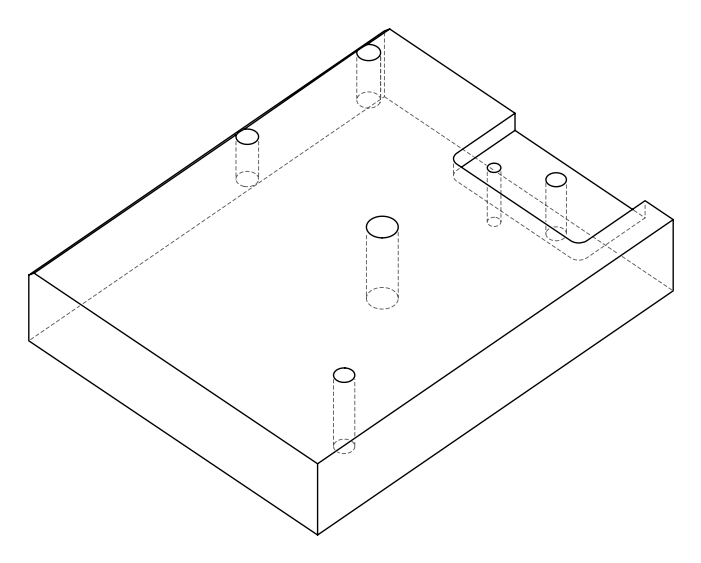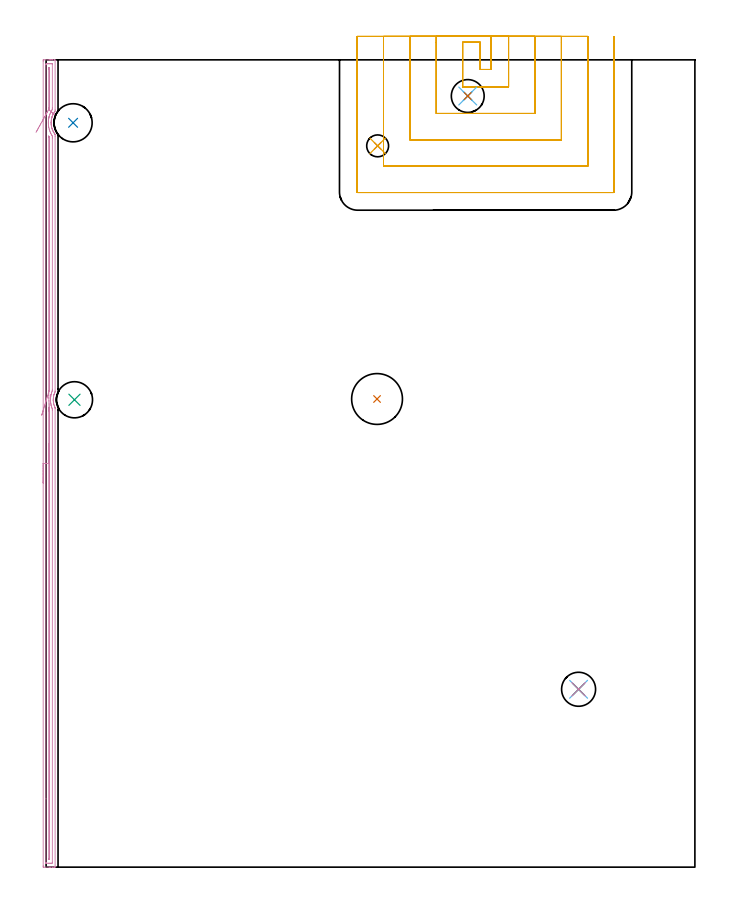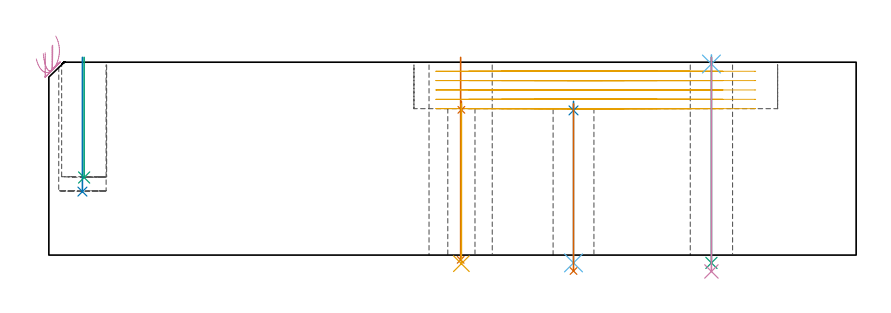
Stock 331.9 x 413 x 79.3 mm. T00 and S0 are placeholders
(PLAN: 13 operations, 10 tool changes, 28.7 min)
(1 INDEXABLE_INSERT_DRILL_THROUGH_HOLE_FROM_SOLID | STEP1HOLE | NXT0302_023 | 0.33 min | 42057 mm3)
(2 INDEXABLE_INSERT_DRILL_BLIND_HOLE_FROM_SOLID | STEP1POCKET | NXT0302_010 | 0.22 min | 15797 mm3)
(3 INDEXABLE_INSERT_DRILL_BLIND_HOLE_FROM_SOLID_1 | STEP1POCKET_1 | NXT0302_008 | 0.2 min | 12662 mm3)
(4 AREA_MILL | FG_CHAMFER_SURFACE | UGT0205_001 | 10.19 min | 7670 mm3)
(5 MILL_SLOT | SLOT_PARTIAL_RECTANGULAR | UGT0201_100 | Follow Part, ap 4.5, ae 75% | 16.11 min | 218904 mm3)
(6 SPOT_DRILL | STEP1HOLE_1 | NXT0321_9005460120000 | 0.03 min | 19 mm3)
(7 SPOT_DRILL_1 | STEP1HOLE_2 | NXT0321_9005460120000 | 0.03 min | 9 mm3)
(8 SPOT_DRILL_2 | STEP1HOLE_3 | NXT0321_9005460120000 | 0.04 min | 5 mm3)
(9 DRILL_THROUGH_HOLE_INTO_CENTER | STEP1HOLE_1 | NXT0301_065 | 0.34 min | 5464 mm3)
(10 DRILL_TO_ENLARGE_THROUGH_HOLE | STEP1HOLE_1 | UGT0301_245 | 0.35 min | 13348 mm3)
(11 DRILL_THROUGH_HOLE_INTO_CENTER_1 | STEP1HOLE_2 | NXT0301_083 | 0.27 min | 5917 mm3)
(12 DRILL_THROUGH_HOLE_INTO_CENTER_2 | STEP1HOLE_3 | NXT0301_065 | 0.27 min | 4161 mm3)
(13 DRILL_TO_ENLARGE_THROUGH_HOLE_1 | STEP1HOLE_3 | UGT0301_291 | 0.28 min | 9164 mm3)
(TOOL NXT0302_023 | Index. Insert Drill 26mm [880-D2600L32-05] | D26 PA176 FL130 Z2)
(TOOL NXT0302_010 | Index. Insert Drill 19.5mm [880-D1950L25-05] | D19.5 PA176 FL98 Z2)
(TOOL NXT0302_008 | Index. Insert Drill 18.5mm [880-D1850L25-05] | D18.5 PA176 FL93 Z2)
(TOOL UGT0205_001 | Chamfer Mill 20 x 3 x 45 deg. | D20 FL50 Z2)
(TOOL UGT0201_100 | End Mill 18 mm | D18 FL22 Z2)
(TOOL NXT0321_9005460120000 | NC Spot Drill, 142deg, 12mm, Carbide, Uncoated | D12 PA142 FL30 Z2)
(TOOL NXT0301_065 | Carbide Drill 9.4mm [860.1-0940-075A1-MM 2214] | D9.4 PA140 FL98 Z2)
(TOOL UGT0301_245 | Twist Drill 17.4 mm | D17.4 PA118 FL130 Z2)
(TOOL NXT0301_083 | Carbide Drill 11.2mm [860.1-1120-056A1-MM 2214] | D11.2 PA140 FL72 Z2)
(TOOL UGT0301_291 | Twist Drill 16.8 mm | D16.8 PA118 FL125 Z2)
(OP 1 INDEXABLE_INSERT_DRILL_THROUGH_HOLE_FROM_SOLID)
G17 G21 G94 G90
T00 M6
G54
G17 G0 G90 X169.3 Y239.5 S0 M3
G43 Z89.3 H1
G94 G81 G98 Z-1.954 F250. R81.3
G80
M5
M2
(OP 2 INDEXABLE_INSERT_DRILL_BLIND_HOLE_FROM_SOLID)
G17 G21 G94 G90
T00 M6
G54
G17 G0 G90 X13.8 Y380.8 S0 M3
G43 Z89.3 H1
G94 G81 G98 Z26.1 F250. R81.3
G80
M5
M2
(OP 3 INDEXABLE_INSERT_DRILL_BLIND_HOLE_FROM_SOLID_1)
G17 G21 G94 G90
T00 M6
G54
G17 G0 G90 X14.5 Y239.1 S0 M3
G43 Z89.3 H1
G94 G81 G98 Z31.9 F250. R81.3
G80
M5
M2
(OP 4 AREA_MILL)
G17 G21 G94 G90
T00 M6
G54
G17 G0 G90 X-1.5 Y196.5 S1061 M3
G43 Z89.3 H0
Z83.2
G94 G1 Y196.538 Z82.328 F250.
Y196.652 Z81.463
Y196.841 Z80.612
Y197.103 Z79.78
Y197.437 Z78.974
Y197.84 Z78.2
Y198.308 Z77.464
Y198.84 Z76.772
Y199.429 Z76.129
Y200.072 Z75.54
Y200.764 Z75.008
Y201.5 Z74.54
Y202.274 Z74.137
Y203.08 Z73.803
Y203.912 Z73.541
Y204.764 Z73.352
Y205.628 Z73.238
Y206.5 Z73.2
X-1.499 Y412.384 Z73.201
X-1.496 Y412.801 Z73.202
X-1.492 Y412.99 Z73.205
X-1.086 Y413. Z73.61
X1.55 Z76.244
X2.095 Z76.792
X2.429 Z77.125
X2.974 Z77.67
X3.308 Z78.002
X4.287 Z78.986
X4.594 Y412.99 Z79.293
X4.6 Y412.83 Z79.3
Y387.374
Y386.785 Z79.285
X4.502 Y386.647 Z79.197
X4.324 Y386.399 Z79.021
X3.924 Y385.783 Z78.621
X3.813 Y385.588 Z78.51
X3.766 Y385.506 Z78.464
X3.539 Y385.062 Z78.238
X3.516 Y385.012 Z78.215
X3.371 Y384.695 Z78.066
X3.332 Y384.613 Z78.03
X3.308 Y384.552 Z78.006
X3.223 Y384.343 Z77.922
X3.187 Y384.248 Z77.883
X3.141 Y384.124 Z77.838
X3.051 Y383.877 Z77.749
X3.015 Y383.761 Z77.713
X3.002 Y383.72 Z77.7
X2.901 Y383.355 Z77.597
X2.878 Y383.275 Z77.576
X2.806 Y382.976 Z77.505
X2.771 Y382.827 Z77.47
X2.722 Y382.562 Z77.419
X2.688 Y382.382 Z77.385
X2.637 Y382.015 Z77.332
X2.625 Y381.935 Z77.321
X2.582 Y381.488 Z77.28
X2.568 Y381.122 Z77.255
X2.564 Y381.042 Z77.253
X2.563 Y380.894 Z77.254
Y380.595 Z77.25
X2.576 Y380.215 Z77.275
X2.579 Y380.149 Z77.278
X2.607 Y379.846 Z77.306
X2.62 Y379.702 Z77.319
X2.672 Y379.335 Z77.366
X2.677 Y379.291 Z77.373
X2.682 Y379.256 Z77.379
X2.764 Y378.809 Z77.462
X2.866 Y378.363 Z77.564
X2.955 Y378.042 Z77.651
X3.055 Y377.71 Z77.754
X3.114 Y377.549 Z77.81
X3.142 Y377.471 Z77.839
X3.32 Y377.022 Z78.018
X3.375 Y376.897 Z78.074
X3.483 Y376.656 Z78.18
X3.517 Y376.578 Z78.215
X3.714 Y376.193 Z78.412
X3.809 Y376.021 Z78.507
X3.924 Y375.814 Z78.622
X3.956 Y375.763 Z78.653
X4.004 Y375.685 Z78.702
X4.3 Y375.237 Z78.998
X4.454 Y375.017 Z79.152
X4.479 Y374.983 Z79.177
X4.561 Y374.869 Z79.261
X4.593 Y374.822 Z79.293
X4.6 Y373.976 Z79.3
Y243.568
Y243.21 Z79.284
X4.492 Y242.968 Z79.191
X4.448 Y242.873 Z79.148
X4.36 Y242.658 Z79.056
X4.214 Y242.27 Z78.912
X4.193 Y242.214 Z78.891
X4.051 Y241.782 Z78.749
X4.046 Y241.765 Z78.744
X4.026 Y241.694 Z78.724
X3.924 Y241.333 Z78.621
X3.827 Y240.873 Z78.525
X3.751 Y240.427 Z78.45
X3.7 Y239.98 Z78.392
X3.667 Y239.534 Z78.361
X3.663 Y239.325 Z78.35
X3.652 Y239.078 Z78.349
X3.657 Y238.982 Z78.35
X3.661 Y238.908 Z78.349
X3.664 Y238.789 Z78.355
X3.665 Y238.727 Z78.359
X3.669 Y238.64 Z78.363
X3.703 Y238.209 Z78.393
Y238.194 Z78.395
X3.726 Y237.994 Z78.422
X3.756 Y237.747 Z78.454
X3.827 Y237.316 Z78.525
X3.829 Y237.301 Z78.528
X3.836 Y237.266 Z78.536
X3.874 Y237.083 Z78.573
X3.893 Y236.999 Z78.592
X3.924 Y236.866 Z78.621
X4.054 Y236.409 Z78.752
X4.186 Y236.008 Z78.885
X4.202 Y235.96 Z78.901
X4.365 Y235.529 Z79.061
X4.37 Y235.516 Z79.067
X4.46 Y235.302 Z79.159
X4.493 Y235.228 Z79.193
X4.6 Y234.99 Z79.284
Y234.636 Z79.3
Y0.169
X4.594 Y0.01 Z79.293
X4.286 Y0. Z78.985
X3.974 Z78.674
X3.308 Z78.002
X2.096 Z76.792
X1.55 Z76.244
X-1.086 Y0.001 Z73.61
X-1.311 Y0.004 Z73.385
X-1.492 Y0.01 Z73.205
X-1.496 Y0.199 Z73.202
X-1.499 Y0.616 Z73.201
X-1.5 Y206.5 Z73.2
X-0.086 Z74.614
X-0.085 Y410.473 Z74.615
X-0.084 Y410.598 Z74.616
X-0.079 Y410.973 Z74.621
X0.284 Y410.992 Z74.984
X0.671 Y410.997 Z75.371
X1.154 Y411. Z75.854
X1.55 Z76.25
X2.033 Z76.733
X2.912 Z77.612
X3.106 Y410.998 Z77.806
X3.137 Y410.996 Z77.837
X3.168 Y410.99 Z77.868
X3.179 Y410.981 Z77.879
X3.18 Y410.957 Z77.88
X3.185 Y410.722 Z77.885
X3.186 Y388.391 Z77.886
X3.185 Y388.267 Z77.885
X3.182 Y387.883 Z77.882
X3.179 Y387.691 Z77.879
X3.175 Y387.602 Z77.875
X3.14 Y387.544 Z77.84
X3.038 Y387.374 Z77.738
X2.805 Y386.992 Z77.505
X2.52 Y386.481 Z77.22
X2.501 Y386.445 Z77.201
X2.488 Y386.421 Z77.188
X2.429 Y386.3 Z77.129
X2.205 Y385.815 Z76.905
X2.104 Y385.588 Z76.804
X1.944 Y385.187 Z76.644
X1.764 Y384.695 Z76.464
X1.733 Y384.602 Z76.433
X1.711 Y384.531 Z76.411
X1.55 Y383.963 Z76.25
X1.518 Y383.834 Z76.218
X1.511 Y383.801 Z76.211
X1.426 Y383.418 Z76.126
X1.364 Y383.098 Z76.064
X1.329 Y382.908 Z76.029
X1.244 Y382.326 Z75.944
X1.211 Y382.015 Z75.911
X1.171 Y381.507 Z75.871
X1.152 Y381.122 Z75.852
X1.15 Y380.635 Z75.85
X1.164 Y380.229 Z75.864
X1.201 Y379.69 Z75.901
X1.236 Y379.335 Z75.936
X1.336 Y378.66 Z76.036
X1.376 Y378.442 Z76.076
X1.55 Y377.631 Z76.25
X1.58 Y377.518 Z76.28
X1.733 Y377.017 Z76.433
X1.855 Y376.656 Z76.555
X2.048 Y376.149 Z76.748
X2.216 Y375.763 Z76.916
X2.429 Y375.308 Z77.129
X2.658 Y374.869 Z77.358
X2.972 Y374.317 Z77.672
X3.179 Y373.976 Z77.879
X3.185 Y373.208 Z77.885
Y373.083
X3.186 Y244.461 Z77.886
X3.184 Y244.077 Z77.884
X3.181 Y243.884 Z77.881
X3.179 Y243.79 Z77.879
X3.155 Y243.723 Z77.855
X3.1 Y243.568 Z77.8
X2.921 Y243.068 Z77.621
X2.792 Y242.675 Z77.492
X2.707 Y242.392 Z77.407
X2.545 Y241.782 Z77.245
X2.532 Y241.729 Z77.232
X2.523 Y241.686 Z77.223
X2.429 Y241.205 Z77.129
X2.384 Y240.934 Z77.084
X2.378 Y240.888 Z77.078
X2.293 Y240.134 Z76.993
X2.283 Y239.995 Z76.983
X2.247 Y239.286 Z76.947
X2.243 Y239.102 Z76.943
X2.271 Y238.369 Z76.971
X2.282 Y238.209 Z76.982
X2.316 Y237.824 Z77.016
X2.367 Y237.378 Z77.067
X2.376 Y237.316 Z77.076
X2.429 Y236.99 Z77.129
X2.54 Y236.422 Z77.24
X2.554 Y236.359 Z77.254
X2.575 Y236.274 Z77.275
X2.79 Y235.529 Z77.49
X2.975 Y234.974 Z77.675
X3.096 Y234.636 Z77.796
X3.166 Y234.444 Z77.866
X3.179 Y234.251 Z77.879
X3.184 Y233.868 Z77.884
X3.185 Y233.743 Z77.885
Y2.527
X3.184 Y2.402 Z77.884
X3.179 Y2.027 Z77.879
X2.816 Y2.008 Z77.516
X2.429 Y2.003 Z77.129
X1.946 Y2. Z76.646
X1.55 Z76.25
X1.067 Z75.767
X0.188 Z74.888
X-0.006 Y2.002 Z74.694
X-0.037 Y2.004 Z74.663
X-0.068 Y2.01 Z74.632
X-0.079 Y2.019 Z74.621
X-0.08 Y2.043 Z74.62
X-0.085 Y2.278 Z74.615
X-0.086 Y34.942 Z74.614
Y206.5
X1.328 Z76.028
X1.329 Y234.988 Z76.029
X1.333 Y235.242 Z76.033
X1.346 Y235.207 Z76.046
X1.375 Y235.116 Z76.075
X1.438 Y234.902 Z76.138
X1.502 Y234.685 Z76.202
X1.518 Y234.636 Z76.218
X1.747 Y233.947 Z76.447
X1.764 Y233.743 Z76.464
X1.768 Y233.522 Z76.468
X1.771 Y232.85 Z76.471
Y232.625
Y4.857
X1.769 Y4.189 Z76.469
X1.767 Y4.077 Z76.467
X1.765 Y4.023 Z76.465
X1.758 Y4.009 Z76.458
X1.731 Y4.005 Z76.431
X1.55 Y4.006 Z76.25
X1.365 Y4.01 Z76.065
X1.335 Y4.022 Z76.035
X1.332 Y4.054 Z76.032
X1.33 Y4.114 Z76.03
X1.329 Y4.189 Z76.029
X1.328 Y4.414 Z76.028
Y206.5
Y207.372 Z76.066
Y208.236 Z76.18
Y209.088 Z76.369
Y209.92 Z76.632
Y210.726 Z76.965
Y211.5 Z77.368
Y212.236 Z77.837
Y212.928 Z78.368
Y213.571 Z78.957
Y214.16 Z79.601
Y214.692 Z80.293
Y215.16 Z81.028
Y215.563 Z81.802
Y215.897 Z82.608
Y216.159 Z83.44
Y216.348 Z84.292
Y216.462 Z85.157
Y216.5 Z86.028
G0 X1.593 Y233.258 Z86.297
G1 Y233.274 Z85.424
X1.591 Y233.365 Z84.557
X1.586 Y233.532 Z83.701
X1.58 Y233.773 Z82.862
X1.572 Y234.086 Z82.048
X1.562 Y234.469 Z81.264
X1.551 Y234.918 Z80.516
X1.538 Y235.431 Z79.811
X1.523 Y236.004 Z79.153
X1.507 Y236.631 Z78.547
X1.489 Y237.309 Z77.998
X1.471 Y238.033 Z77.511
X1.451 Y238.796 Z77.088
X1.431 Y239.593 Z76.734
X1.41 Y240.417 Z76.45
X1.388 Y241.264 Z76.24
X1.366 Y242.125 Z76.104
X1.343 Y242.995 Z76.043
X1.332 Y243.433 Z76.032
X1.33 Y243.568 Z76.03
X1.329 Y243.681 Z76.029
X1.328 Y243.793 Z76.028
X1.329 Y373.308 Z76.029
X1.333 Y373.976 Z76.033
X1.334 Y373.981 Z76.034
X1.349 Y373.976 Z76.049
X1.55 Y373.614 Z76.25
X1.737 Y373.273 Z76.437
X1.765 Y373.215 Z76.465
X1.768 Y373.158 Z76.468
X1.77 Y373.083 Z76.47
X1.771 Y372.858 Z76.471
Y245.129
X1.769 Y244.461 Z76.469
X1.766 Y244.349 Z76.466
X1.763 Y244.296 Z76.463
X1.751 Y244.257 Z76.451
X1.55 Y243.663 Z76.25
X1.526 Y243.592 Z76.226
X1.343 Y242.995 Z76.043
X1.096 Y242.185 Z75.835
X0.844 Y241.36 Z75.702
X0.589 Y240.528 Z75.644
X0.334 Y239.694 Z75.663
X0.081 Y238.864 Z75.757
X-0.169 Y238.046 Z75.926
X-0.414 Y237.245 Z76.17
X-0.652 Y236.467 Z76.485
X-0.881 Y235.719 Z76.871
X-1.099 Y235.005 Z77.323
X-1.305 Y234.332 Z77.838
X-1.497 Y233.704 Z78.413
X-1.673 Y233.127 Z79.042
X-1.833 Y232.604 Z79.722
X-1.975 Y232.14 Z80.447
X-2.098 Y231.738 Z81.212
X-2.201 Y231.402 Z82.01
X-2.283 Y231.133 Z82.836
G0 Z89.3
X2.826 Y386.284 Z90.036
G1 X3.197 Y385.959 Z89.316
X3.519 Y385.676 Z88.557
X3.79 Y385.438 Z87.762
X4.008 Y385.247 Z86.94
X4.172 Y385.103 Z86.095
X4.279 Y385.009 Z85.234
X4.33 Y384.965 Z84.364
X4.323 Y384.97 Z83.492
X4.26 Y385.026 Z82.624
X4.139 Y385.132 Z81.766
X3.963 Y385.286 Z80.926
X3.733 Y385.488 Z80.109
X3.45 Y385.737 Z79.322
X3.116 Y386.03 Z78.571
X2.735 Y386.364 Z77.861
X2.309 Y386.739 Z77.199
X1.84 Y387.149 Z76.588
X1.334 Y387.594 Z76.034
X1.331 Y387.596 Z76.031
X1.33 Y387.598 Z76.03
X1.329 Y388.267 Z76.029
X1.328 Y388.493 Z76.028
X1.329 Y408.143 Z76.029
X1.33 Y408.811 Z76.03
X1.333 Y408.923 Z76.033
X1.335 Y408.977 Z76.035
X1.342 Y408.991 Z76.042
X1.369 Y408.995 Z76.069
X1.55 Y408.994 Z76.25
X1.735 Y408.99 Z76.435
X1.765 Y408.978 Z76.465
X1.767 Y408.946 Z76.467
X1.77 Y408.886 Z76.47
X1.771 Y408.811 Z76.471
Y408.586
Y388.936
X1.767 Y388.602 Z76.467
X1.765 Y388.436 Z76.465
X1.752 Y388.357 Z76.452
X1.705 Y388.267 Z76.405
X1.65 Y388.166 Z76.35
X1.55 Y387.983 Z76.25
X1.334 Y387.594 Z76.034
X0.945 Y386.894 Z75.687
X0.543 Y386.171 Z75.411
X0.13 Y385.429 Z75.209
X-0.289 Y384.675 Z75.081
X-0.713 Y383.914 Z75.029
X-1.136 Y383.152 Z75.053
X-1.558 Y382.394 Z75.153
X-1.973 Y381.648 Z75.328
X-2.379 Y380.917 Z75.577
X-2.774 Y380.208 Z75.898
X-3.153 Y379.526 Z76.288
X-3.514 Y378.876 Z76.745
X-3.854 Y378.264 Z77.265
X-4.172 Y377.694 Z77.844
X-4.463 Y377.17 Z78.478
X-4.726 Y376.696 Z79.161
X-4.96 Y376.276 Z79.889
X-5.162 Y375.913 Z80.657
G0 Z89.3
M5
M2
(OP 5 MILL_SLOT)
G17 G21 G94 G90
T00 M6
G54
G17 G0 G90 X227.6 Y425. S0 M3
G43 Z89.419 H0
Z75.575
G94 G1 Y422. F250.
Y408.1 F500.
X222.1
Y422.
X213.1
Y399.1
X236.6
Y422.
Y425. F250.
X199.6
Y422.
Y385.6 F500.
X250.1
Y422.
Y425. F250.
X186.1
Y422.
Y372.1 F500.
X263.6
Y422.
Y425. F250.
X172.6
Y422.
Y358.6 F500.
X277.1
Y422.
Y425. F250.
X159.1
Y422.
Y345.4 F500.
G3 X159.4 Y345.1 R0.3
G1 X290.3
G3 X290.6 Y345.4 R0.3
G1 Y422.
Y425. F250.
G0 X227.6 Z71.731
G1 Y422.
Y408.1 F500.
X222.1
Y422.
X213.1
Y399.1
X236.6
Y422.
Y425. F250.
X199.6
Y422.
Y385.6 F500.
X250.1
Y422.
Y425. F250.
X186.1
Y422.
Y372.1 F500.
X263.6
Y422.
Y425. F250.
X172.6
Y422.
Y358.6 F500.
X277.1
Y422.
Y425. F250.
X159.1
Y422.
Y345.4 F500.
G3 X159.4 Y345.1 R0.3
G1 X290.3
G3 X290.6 Y345.4 R0.3
G1 Y422.
Y425. F250.
G0 X227.6 Z67.887
G1 Y422.
Y408.1 F500.
X222.1
Y422.
X213.1
Y399.1
X236.6
Y422.
Y425. F250.
X199.6
Y422.
Y385.6 F500.
X250.1
Y422.
Y425. F250.
X186.1
Y422.
Y372.1 F500.
X263.6
Y422.
Y425. F250.
X172.6
Y422.
Y358.6 F500.
X277.1
Y422.
Y425. F250.
X159.1
Y422.
Y345.4 F500.
G3 X159.4 Y345.1 R0.3
G1 X290.3
G3 X290.6 Y345.4 R0.3
G1 Y422.
Y425. F250.
G0 X227.6 Z64.044
G1 Y422.
Y408.1 F500.
X222.1
Y422.
X213.1
Y399.1
X236.6
Y422.
Y425. F250.
X199.6
Y422.
Y385.6 F500.
X250.1
Y422.
Y425. F250.
X186.1
Y422.
Y372.1 F500.
X263.6
Y422.
Y425. F250.
X172.6
Y422.
Y358.6 F500.
X277.1
Y422.
Y425. F250.
X159.1
Y422.
Y345.4 F500.
G3 X159.4 Y345.1 R0.3
G1 X290.3
G3 X290.6 Y345.4 R0.3
G1 Y422.
Y425. F250.
G0 X227.6 Z60.2
G1 Y422.
Y408.1 F500.
X222.1
Y422.
X213.1
Y399.1
X236.6
Y422.
Y425. F250.
X199.6
Y422.
Y385.6 F500.
X250.1
Y422.
Y425. F250.
X186.1
Y422.
Y372.1 F500.
X263.6
Y422.
Y425. F250.
X172.6
Y422.
Y358.6 F500.
X277.1
Y422.
Y425. F250.
X159.1
Y422.
Y345.4 F500.
G3 X159.4 Y345.1 R0.3
G1 X290.3
G3 X290.6 Y345.4 R0.3
G1 Y422.
Y425. F250.
G0 Z89.419
M5
M2
(OP 6 SPOT_DRILL)
G17 G21 G94 G90
T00 M6
G54
G17 G0 G90 X272.4 Y91. S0 M3
G43 Z89.3 H0
G94 G81 G98 Z78.551 F250. R82.3
G80
M5
M2
(OP 7 SPOT_DRILL_1)
G17 G21 G94 G90
T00 M6
G54
G17 G0 G90 X169.6 Y369. S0 M3
G43 Z89.3 H0
G94 G81 G98 Z59.714 F250. R63.2
G80
M5
M2
(OP 8 SPOT_DRILL_2)
G17 G21 G94 G90
T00 M6
G54
G17 G0 G90 X215.7 Y394.5 S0 M3
G43 Z89.3 H0
G94 G81 G98 Z59.477 F250. R63.2
G80
M5
M2
(OP 9 DRILL_THROUGH_HOLE_INTO_CENTER)
G17 G21 G94 G90
T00 M6
G54
G17 G0 G90 X272.4 Y91. S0 M3
G43 Z89.3 H1
G94 G73 G98 Z-3.211 F250. Q9.168 R81.3
G80
M5
M2
(OP 10 DRILL_TO_ENLARGE_THROUGH_HOLE)
G17 G21 G94 G90
T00 M6
G54
G17 G0 G90 X272.4 Y91. S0 M3
G43 Z89.3 H0
G94 G73 G98 Z-6.727 F250. Q17.205 R81.3
G80
M5
M2
(OP 11 DRILL_THROUGH_HOLE_INTO_CENTER_1)
G17 G21 G94 G90
T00 M6
G54
G17 G0 G90 X169.6 Y369. S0 M3
G43 Z89.3 H1
G94 G73 G98 Z-3.538 F250. Q10.623 R62.2
G80
M5
M2
(OP 12 DRILL_THROUGH_HOLE_INTO_CENTER_2)
G17 G21 G94 G90
T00 M6
G54
G17 G0 G90 X215.7 Y394.5 S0 M3
G43 Z89.3 H1
G94 G73 G98 Z-3.211 F250. Q9.059 R62.2
G80
M5
M2
(OP 13 DRILL_TO_ENLARGE_THROUGH_HOLE_1)
G17 G21 G94 G90
T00 M6
G54
G17 G0 G90 X215.7 Y394.5 S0 M3
G43 Z89.3 H0
G94 G73 G98 Z-6.547 F250. Q16.687 R62.2
G80
M5
M2
